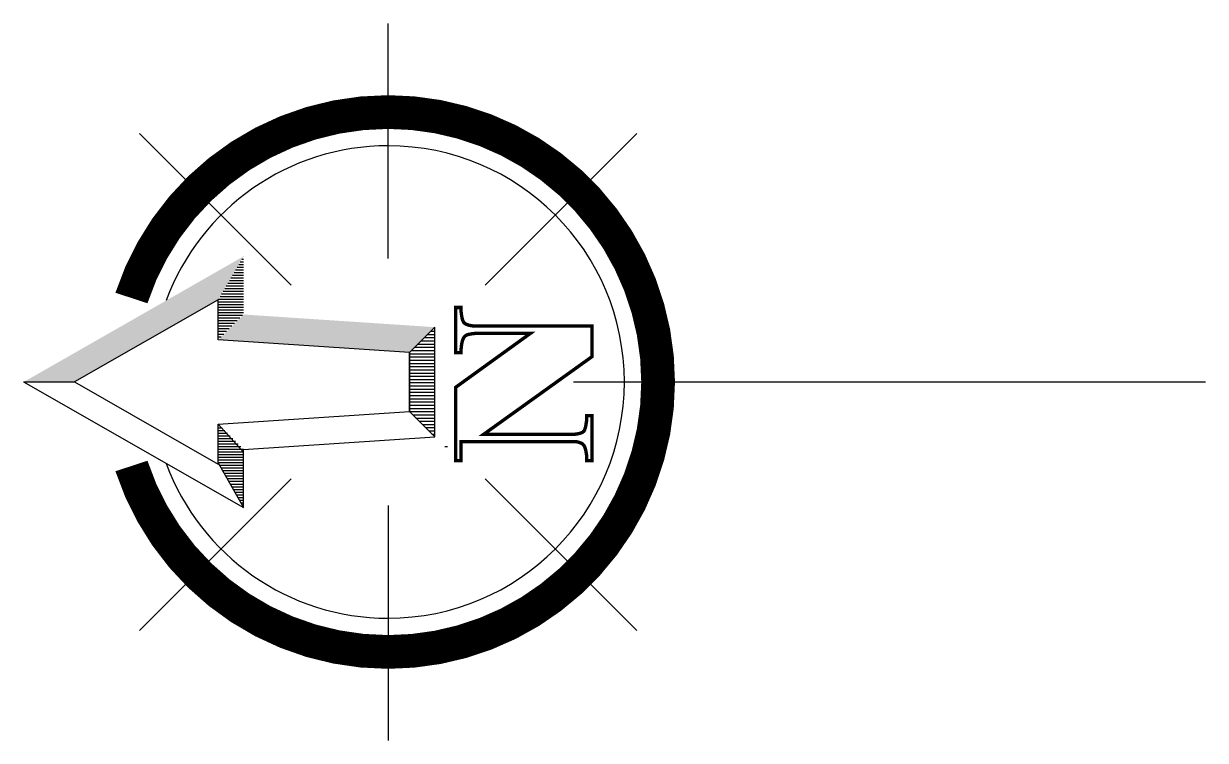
# Model space of a CAD drawing. Header units: metres. Extents: x -10.8 to 24.2, y -10.6 to 10.6.
import ezdxf

# ---------------------------------------------------------------- set-up
doc = ezdxf.new("R2010")
doc.units = ezdxf.units.M

msp = doc.modelspace()

# ---------------------------------------------------------------- hatches: boundary and pattern name
at = {"linetype": 'Continuous'}
h = msp.add_hatch(dxfattribs=at)
h.set_pattern_fill('LINE', color=256, scale=0.03, angle=180, style=0)
h.set_pattern_definition([(180, (-0.55682, -112.31897), (-1e-17, -0.09525), [])])
h.paths.add_polyline_path([(0.633, -0.875), (1.383, -1.625), (1.383, 1.625), (0.633, 0.875)])

# ---------------------------------------------------------------- linework, layer by layer
for p, q in [((0, 3.662), (0, 10.62)), ((-2.873, 2.873), (-7.368, 7.368)), ((2.873, 2.873), (7.368, 7.368)), ((-4.281, 3.556), (-4.378, 3.556)), ((-4.281, 3.635), (-4.332, 3.635)), ((-4.281, 3.714), (-4.286, 3.714)), ((-4.281, 3.159), (-4.608, 3.159)), ((-4.281, 3.238), (-4.562, 3.238)), ((-4.281, 3.317), (-4.516, 3.317)), ((-4.281, 3.397), (-4.47, 3.397)), ((-4.281, 3.476), (-4.424, 3.476)), ((-4.281, 2.841), (-4.793, 2.841)), ((-4.281, 2.921), (-4.747, 2.921)), ((-4.281, 3), (-4.701, 3)), ((-4.281, 3.079), (-4.655, 3.079)), ((-4.281, 2.524), (-4.977, 2.524)), ((-4.281, 2.603), (-4.931, 2.603)), ((-4.281, 2.682), (-4.885, 2.682)), ((-4.281, 2.762), (-4.839, 2.762)), ((-4.281, 2.365), (-5.031, 2.365)), ((-4.281, 2.286), (-5.031, 2.286)), ((-4.281, 2.206), (-5.031, 2.206)), ((-4.281, 2.127), (-5.031, 2.127)), ((-4.281, 2.444), (-5.023, 2.444)), ((-4.281, 2.047), (-5.031, 2.047)), ((-4.313, 1.968), (-5.031, 1.968)), ((-4.392, 1.889), (-5.031, 1.889)), ((-4.472, 1.809), (-5.031, 1.809)), ((-4.551, 1.73), (-5.031, 1.73)), ((-4.63, 1.651), (-5.031, 1.651)), ((-4.71, 1.571), (-5.031, 1.571)), ((-4.789, 1.492), (-5.031, 1.492)), ((-4.868, 1.412), (-5.031, 1.412)), ((1.383, 0), (1.383, 1.625)), ((-4.948, 1.333), (-5.031, 1.333)), ((-5.027, 1.254), (-5.031, 1.254)), ((-10.796, 0), (-9.285, 0)), ((5.493, 0), (17.826, 0)), ((8, 0), (24.212, 0)), ((0.633, -0.875), (1.383, -1.625)), ((-5.031, -1.25), (-4.281, -2.08)), ((-4.994, -1.286), (-5.031, -1.286)), ((-4.915, -1.366), (-5.031, -1.366)), ((-4.836, -1.445), (-5.031, -1.445)), ((-4.756, -1.524), (-5.031, -1.524)), ((-4.677, -1.604), (-5.031, -1.604)), ((-4.598, -1.683), (-5.031, -1.683)), ((-4.518, -1.763), (-5.031, -1.763)), ((-4.439, -1.842), (-5.031, -1.842)), ((-4.359, -1.921), (-5.031, -1.921)), ((-4.281, -2.001), (-5.031, -2.001)), ((-4.281, -2.08), (-5.031, -2.08)), ((1.758, -1.921), (1.68, -1.921)), ((-4.281, -2.159), (-5.031, -2.159)), ((-4.281, -2.239), (-5.031, -2.239)), ((-4.281, -2.318), (-5.031, -2.318)), ((-5.031, -2.398), (-4.281, -3.723)), ((-4.281, -2.398), (-5.031, -2.398)), ((-4.281, -2.477), (-5.004, -2.477)), ((-4.281, -2.556), (-4.958, -2.556)), ((-4.281, -2.636), (-4.912, -2.636)), ((-4.281, -2.715), (-4.866, -2.715)), ((-4.281, -2.794), (-4.82, -2.794)), ((-2.873, -2.873), (-7.368, -7.368)), ((-4.281, -2.874), (-4.774, -2.874)), ((-4.281, -2.953), (-4.728, -2.953)), ((-4.281, -3.033), (-4.682, -3.033)), ((-4.281, -3.112), (-4.636, -3.112)), ((2.873, -2.873), (7.368, -7.368)), ((-4.281, -3.191), (-4.589, -3.191)), ((-4.281, -3.271), (-4.543, -3.271)), ((-4.281, -3.35), (-4.497, -3.35)), ((-4.281, -3.429), (-4.451, -3.429)), ((-4.281, -3.509), (-4.405, -3.509)), ((-4.281, -3.588), (-4.359, -3.588)), ((-4.281, -3.668), (-4.313, -3.668)), ((0, -3.662), (0, -10.62))]:
    msp.add_line(p, q)
for points in [[(-7.603, 2.489, 1, 1, -0.3243), (0, 8, 1, 1, 0)], [(8, 0, 1, 1, 0.414214), (0, 8, 1, 1, 1)], [(5.433, -1.549, 0.1, 0.1, 0), (5.501, -1.549, 0.1, 0.1, 0), (5.57, -1.544, 0.1, 0.1, 0), (5.627, -1.534, 0.1, 0.1, 0), (5.674, -1.523, 0.1, 0.1, 0), (5.721, -1.507, 0.1, 0.1, 0), (5.758, -1.492, 0.1, 0.1, 0), (5.784, -1.471, 0.1, 0.1, 0), (5.805, -1.45, 0.1, 0.1, 0), (5.821, -1.424, 0.1, 0.1, 0), (5.832, -1.387, 0.1, 0.1, 0), (5.847, -1.345, 0.1, 0.1, 0), (5.858, -1.293, 0.1, 0.1, 0), (5.868, -1.23, 0.1, 0.1, 0), (5.879, -1.162, 0.1, 0.1, 0), (5.884, -1.083, 0.1, 0.1, 0), (5.884, -0.999, 0.1, 0.1, 0), (6.041, -0.999, 0.1, 0.1, 0), (6.041, -2.335, 0.1, 0.1, 0), (5.884, -2.335, 0.1, 0.1, 0), (5.884, -2.299, 0.1, 0.1, 0), (5.884, -2.225, 0.1, 0.1, 0), (5.879, -2.157, 0.1, 0.1, 0), (5.868, -2.094, 0.1, 0.1, 0), (5.858, -2.037, 0.1, 0.1, 0), (5.847, -1.99, 0.1, 0.1, 0), (5.832, -1.948, 0.1, 0.1, 0), (5.821, -1.911, 0.1, 0.1, 0), (5.805, -1.885, 0.1, 0.1, 0), (5.784, -1.859, 0.1, 0.1, 0), (5.758, -1.832, 0.1, 0.1, 0), (5.721, -1.811, 0.1, 0.1, 0), (5.68, -1.796, 0.1, 0.1, 0), (5.627, -1.78, 0.1, 0.1, 0), (5.575, -1.769, 0.1, 0.1, 0), (5.512, -1.764, 0.1, 0.1, 0), (5.449, -1.764, 0.1, 0.1, 0), (2.163, -1.764, 0.1, 0.1, 0), (2.163, -2.335, 0.1, 0.1, 0), (2.006, -2.335, 0.1, 0.1, 0), (2.006, -0.155, 0.1, 0.1, 0), (4.212, 1.438, 0.1, 0.1, 0), (2.64, 1.438, 0.1, 0.1, 0), (2.567, 1.438, 0.1, 0.1, 0), (2.504, 1.433, 0.1, 0.1, 0), (2.446, 1.422, 0.1, 0.1, 0), (2.394, 1.412, 0.1, 0.1, 0), (2.347, 1.401, 0.1, 0.1, 0), (2.31, 1.38, 0.1, 0.1, 0), (2.284, 1.364, 0.1, 0.1, 0), (2.263, 1.343, 0.1, 0.1, 0), (2.242, 1.312, 0.1, 0.1, 0), (2.221, 1.27, 0.1, 0.1, 0), (2.205, 1.223, 0.1, 0.1, 0), (2.189, 1.171, 0.1, 0.1, 0), (2.179, 1.108, 0.1, 0.1, 0), (2.168, 1.039, 0.1, 0.1, 0), (2.163, 0.966, 0.1, 0.1, 0), (2.163, 0.888, 0.1, 0.1, 0), (2.163, 0.872, 0.1, 0.1, 0), (2.006, 0.872, 0.1, 0.1, 0), (2.006, 2.208, 0.1, 0.1, 0), (2.163, 2.208, 0.1, 0.1, 0), (2.163, 2.166, 0.1, 0.1, 0), (2.163, 2.093, 0.1, 0.1, 0), (2.168, 2.03, 0.1, 0.1, 0), (2.179, 1.967, 0.1, 0.1, 0), (2.189, 1.909, 0.1, 0.1, 0), (2.2, 1.862, 0.1, 0.1, 0), (2.216, 1.82, 0.1, 0.1, 0), (2.231, 1.784, 0.1, 0.1, 0), (2.247, 1.757, 0.1, 0.1, 0), (2.273, 1.736, 0.1, 0.1, 0), (2.305, 1.716, 0.1, 0.1, 0), (2.347, 1.7, 0.1, 0.1, 0), (2.388, 1.684, 0.1, 0.1, 0), (2.441, 1.674, 0.1, 0.1, 0), (2.504, 1.663, 0.1, 0.1, 0), (2.567, 1.658, 0.1, 0.1, 0), (2.64, 1.658, 0.1, 0.1, 0), (6.041, 1.658, 0.1, 0.1, 0), (6.041, 0.751, 0.1, 0.1, 0), (2.834, -1.549, 0.1, 0.1, 0), (5.433, -1.549, 0.1, 0.1, 0), (5.433, -1.549, 0.1, 0.1, 0)], [(0, -8, 1, 1, 0.414214), (8, 0, 1, 1, 0.414214)], [(-7.603, -2.489, 1, 1, 0.3243), (0, -8, 1, 1, 0)]]:
    msp.add_lwpolyline(points, format="xyseb")
msp.add_lwpolyline([(-5.031, -1.25), (0.633, -0.875), (0.633, 0.875), (-5.031, 1.25), (-5.031, 2.431), (-9.285, 0), (-5.031, -2.431)], close=True)
for points in [[(0.633, -0.875), (1.383, -1.625), (1.383, 1.625), (0.633, 0.875), (0.633, -0.875)], [(-10.796, 0), (-4.281, -3.723), (-4.281, -2), (1.383, -1.625), (1.383, 0)]]:
    msp.add_lwpolyline(points)
for start, end in [(90, 159.8186), (0, 90), (270, 0), (200.1814, 270)]:
    msp.add_arc((0, 0), 7, start, end)
for points in [[(-10.796, 0), (-9.285, 0), (-4.281, 3.723), (-5.031, 2.431)], [(-5.031, 1.25), (-4.281, 2), (0.633, 0.875), (1.383, 1.625)]]:
    msp.add_solid(points)

doc.saveas('drawing.dxf')
